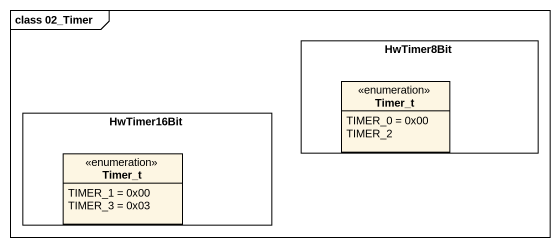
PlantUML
@startuml
mainframe class 02_Timer
hide circle
hide empty members
rectangle HwTimer8Bit {
  enum Timer_t {
    TIMER_0 = 0x00
    TIMER_2
  }
}
rectangle HwTimer16Bit {
  enum "Timer_t" as Timer_t_2 {
    TIMER_1 = 0x00
    TIMER_3 = 0x03
  }
}
@enduml
